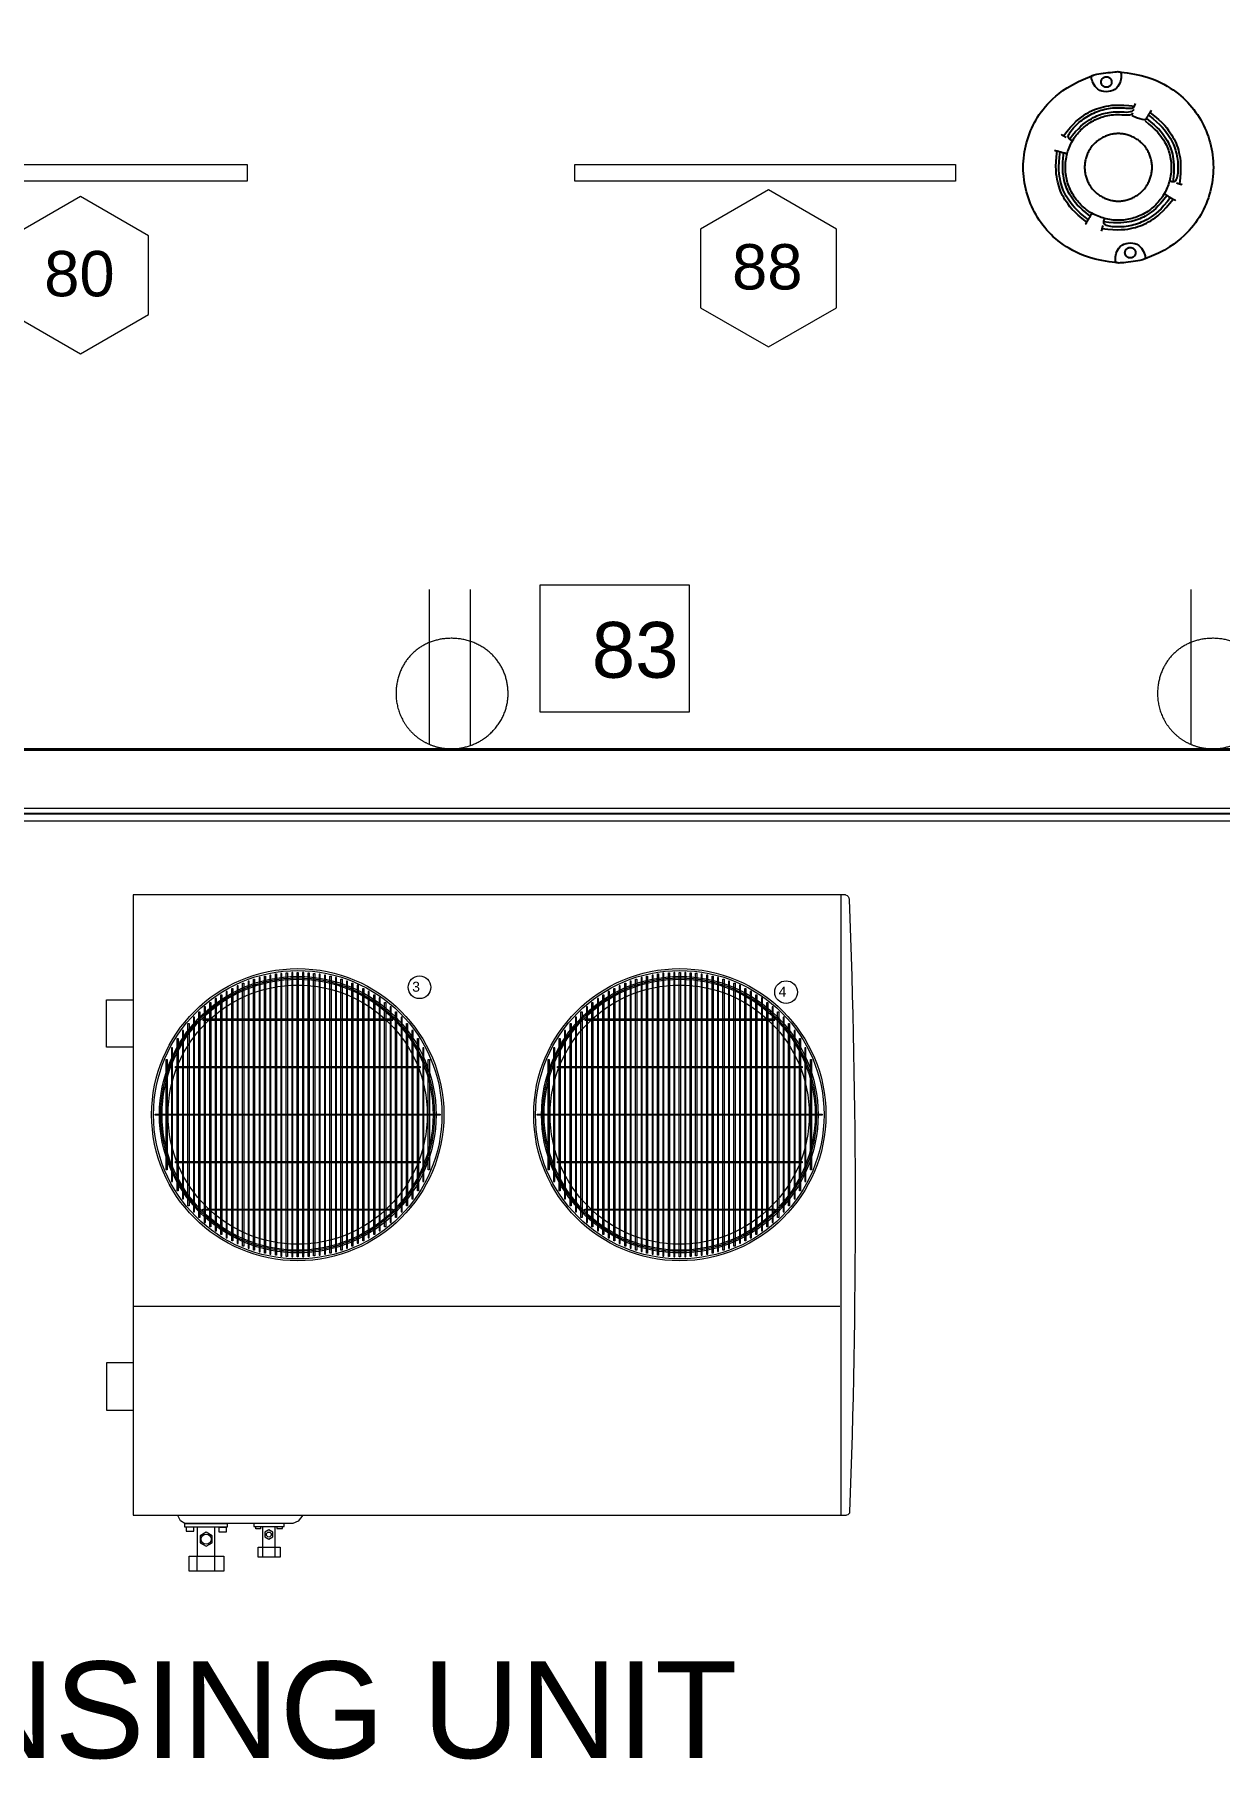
# Model space of a CAD drawing. Header units: inches. Extents: x 0.9 to 36.3, y 0.7 to 23.3.
# Drawn here: x 26.195 to 27.751, y 4.867 to 7.133 of the extents above; entities that cross this region are included whole.
import ezdxf

# ---------------------------------------------------------------- set-up
doc = ezdxf.new("R2010")
doc.units = ezdxf.units.IN
for name, color, linetype, lineweight in [('Condensing Units', 150, 'Continuous', 0), ('Numbering Condensing Units', 150, 'Continuous', 0), ('Numbering receptecles', 170, 'Continuous', 15), ('Receptacles', 170, 'Continuous', 15)]:
    doc.layers.add(name, color=color, linetype=linetype, lineweight=lineweight)
for name, color, linetype, lineweight, true_color in [('Lights', 7, 'Continuous', 15, 0xff0a0a), ('Numbering Lights', 1, 'Continuous', 15, 0xff0000), ('PDF_Geometry', 7, 'Continuous', 9, 0x777777)]:
    doc.layers.add(name, color=color, linetype=linetype, lineweight=lineweight, true_color=true_color)
doc.layers.add('Smoke Detector', color=104, linetype='Continuous')
doc.styles.get("Standard").update_dxf_attribs({"font": 'arial.ttf'})

msp = doc.modelspace()

# ---------------------------------------------------------------- linework, layer by layer
at = {"layer": 'Condensing Units', "linetype": 'ByBlock'}
msp.add_line((26.5105, 5.1333), (26.5105, 5.1736), dxfattribs=at)
for points in [[(27.2598, 6.0029), (26.324, 6.0029), (26.324, 5.1885), (27.261, 5.1885)], [(27.2541, 5.1885), (27.2541, 6.0029)], [(26.324, 5.8029), (26.2891, 5.8029), (26.2891, 5.865), (26.324, 5.865)], [(27.2522, 5.4623), (26.324, 5.4623)], [(26.324, 5.3885), (26.2891, 5.3885), (26.2891, 5.3264), (26.324, 5.3264)], [(26.5469, 5.1885), (26.5407, 5.1806), (26.5337, 5.1774), (26.3921, 5.1774), (26.3864, 5.1808), (26.3826, 5.1879)], [(26.3938, 5.1727), (26.3938, 5.1673), (26.4036, 5.1673), (26.4036, 5.1727)], [(26.4316, 5.1148), (26.4316, 5.1724), (26.4081, 5.1724), (26.4081, 5.1345)], [(26.4825, 5.1774), (26.4825, 5.1736), (26.5226, 5.1736), (26.5226, 5.1774)], [(26.4914, 5.1736), (26.4914, 5.1704), (26.4854, 5.1704), (26.4854, 5.1736)], [(26.494, 5.1736), (26.494, 5.1463)], [(26.5129, 5.1736), (26.5129, 5.1708), (26.5201, 5.1708), (26.5201, 5.1736)], [(26.4943, 5.1333), (26.4943, 5.1463)], [(26.4084, 5.1148), (26.4084, 5.1345)]]:
    msp.add_lwpolyline(points, dxfattribs=at)
msp.add_lwpolyline([(27.2598, 6.0029, -0.344168), (27.2645, 5.9969, -0.018571), (27.265, 5.1927, -0.387857), (27.261, 5.1885)], format="xyb", dxfattribs=at)
for points in [[(26.4836, 5.8922), (26.4836, 5.5365), (26.4822, 5.5365), (26.4822, 5.8922)], [(26.4908, 5.5343), (26.4908, 5.8943), (26.4894, 5.8943), (26.4894, 5.5343)], [(26.498, 5.8962), (26.498, 5.5325), (26.4965, 5.5325), (26.4965, 5.8962)], [(26.5051, 5.5309), (26.5051, 5.8977), (26.5037, 5.8977), (26.5037, 5.5309)], [(26.5123, 5.8991), (26.5123, 5.5297), (26.5109, 5.5297), (26.5109, 5.8991)], [(26.5195, 5.5286), (26.5195, 5.8999), (26.5181, 5.8999), (26.5181, 5.5286)], [(26.5267, 5.9006), (26.5267, 5.528), (26.5252, 5.528), (26.5252, 5.9006)], [(26.5339, 5.5276), (26.5339, 5.901), (26.5324, 5.901), (26.5324, 5.5276)], [(26.541, 5.9012), (26.541, 5.5275), (26.5396, 5.5275), (26.5396, 5.9012)], [(26.5482, 5.5276), (26.5482, 5.901), (26.5467, 5.901), (26.5467, 5.5276)], [(26.5553, 5.9006), (26.5553, 5.528), (26.5539, 5.528), (26.5539, 5.9006)], [(26.5625, 5.8999), (26.5625, 5.5287), (26.5611, 5.5287), (26.5611, 5.8999)], [(26.5697, 5.5297), (26.5697, 5.899), (26.5683, 5.899), (26.5683, 5.5297)], [(26.5769, 5.5309), (26.5769, 5.8977), (26.5754, 5.8977), (26.5754, 5.5309)], [(26.5841, 5.8962), (26.5841, 5.5325), (26.5826, 5.5325), (26.5826, 5.8962)], [(26.5912, 5.5343), (26.5912, 5.8943), (26.5898, 5.8943), (26.5898, 5.5343)], [(26.5984, 5.8922), (26.5984, 5.5365), (26.597, 5.5365), (26.597, 5.8922)], [(26.9854, 5.8922), (26.9854, 5.5365), (26.9839, 5.5365), (26.9839, 5.8922)], [(26.9925, 5.5344), (26.9925, 5.8943), (26.9911, 5.8943), (26.9911, 5.5344)], [(26.9997, 5.8962), (26.9997, 5.5325), (26.9983, 5.5325), (26.9983, 5.8962)], [(27.0069, 5.531), (27.0069, 5.8977), (27.0055, 5.8977), (27.0055, 5.531)], [(27.014, 5.8991), (27.014, 5.5297), (27.0126, 5.5297), (27.0126, 5.8991)], [(27.0212, 5.5286), (27.0212, 5.9), (27.0198, 5.9), (27.0198, 5.5286)], [(27.0284, 5.9006), (27.0284, 5.528), (27.027, 5.528), (27.027, 5.9006)], [(27.0356, 5.5276), (27.0356, 5.9011), (27.0342, 5.9011), (27.0342, 5.5276)], [(27.0427, 5.9012), (27.0427, 5.5275), (27.0413, 5.5275), (27.0413, 5.9012)], [(27.0499, 5.5276), (27.0499, 5.9011), (27.0485, 5.9011), (27.0485, 5.5276)], [(27.0571, 5.9007), (27.0571, 5.528), (27.0557, 5.528), (27.0557, 5.9007)], [(27.0643, 5.9), (27.0643, 5.5287), (27.0628, 5.5287), (27.0628, 5.9)], [(27.0715, 5.5297), (27.0715, 5.899), (27.07, 5.899), (27.07, 5.5297)], [(27.0786, 5.531), (27.0786, 5.8977), (27.0772, 5.8977), (27.0772, 5.531)], [(27.0858, 5.8962), (27.0858, 5.5325), (27.0844, 5.5325), (27.0844, 5.8962)], [(27.0929, 5.5344), (27.0929, 5.8943), (27.0915, 5.8943), (27.0915, 5.5344)], [(27.1001, 5.8922), (27.1001, 5.5365), (27.0987, 5.5365), (27.0987, 5.8922)], [(26.4406, 5.8719), (26.4406, 5.5568), (26.4392, 5.5568), (26.4392, 5.8719)], [(26.4478, 5.5524), (26.4478, 5.8762), (26.4463, 5.8762), (26.4463, 5.5524)], [(26.4549, 5.8802), (26.4549, 5.5485), (26.4535, 5.5485), (26.4535, 5.8802)], [(26.4621, 5.5449), (26.4621, 5.8837), (26.4607, 5.8837), (26.4607, 5.5449)], [(26.4693, 5.8869), (26.4693, 5.5418), (26.4679, 5.5418), (26.4679, 5.8869)], [(26.4764, 5.539), (26.4764, 5.8897), (26.475, 5.8897), (26.475, 5.539)], [(26.6056, 5.539), (26.6056, 5.8897), (26.6041, 5.8897), (26.6041, 5.539)], [(26.6128, 5.8869), (26.6128, 5.5418), (26.6113, 5.5418), (26.6113, 5.8869)], [(26.6199, 5.5455), (26.6199, 5.8843), (26.6185, 5.8843), (26.6185, 5.5455)], [(26.6271, 5.8802), (26.6271, 5.5485), (26.6256, 5.5485), (26.6256, 5.8802)], [(26.6342, 5.5524), (26.6342, 5.8762), (26.6328, 5.8762), (26.6328, 5.5524)], [(26.6414, 5.8719), (26.6414, 5.5568), (26.64, 5.5568), (26.64, 5.8719)], [(26.9423, 5.8719), (26.9423, 5.5568), (26.9409, 5.5568), (26.9409, 5.8719)], [(26.9495, 5.5524), (26.9495, 5.8763), (26.9481, 5.8763), (26.9481, 5.5524)], [(26.9567, 5.8802), (26.9567, 5.5485), (26.9552, 5.5485), (26.9552, 5.8802)], [(26.9638, 5.545), (26.9638, 5.8837), (26.9624, 5.8837), (26.9624, 5.545)], [(26.971, 5.8869), (26.971, 5.5418), (26.9696, 5.5418), (26.9696, 5.8869)], [(26.9782, 5.539), (26.9782, 5.8897), (26.9768, 5.8897), (26.9768, 5.539)], [(27.1073, 5.539), (27.1073, 5.8897), (27.1059, 5.8897), (27.1059, 5.539)], [(27.1145, 5.8869), (27.1145, 5.5418), (27.113, 5.5418), (27.113, 5.8869)], [(27.1217, 5.5455), (27.1217, 5.8843), (27.1202, 5.8843), (27.1202, 5.5455)], [(27.1288, 5.8802), (27.1288, 5.5485), (27.1274, 5.5485), (27.1274, 5.8802)], [(27.136, 5.5524), (27.136, 5.8763), (27.1346, 5.8763), (27.1346, 5.5524)], [(27.1432, 5.8719), (27.1432, 5.5568), (27.1418, 5.5568), (27.1418, 5.8719)], [(26.4119, 5.8494), (26.4119, 5.5793), (26.4105, 5.5793), (26.4105, 5.8494)], [(26.4191, 5.5727), (26.4191, 5.8559), (26.4176, 5.8559), (26.4176, 5.5727)], [(26.4262, 5.8618), (26.4262, 5.5669), (26.4248, 5.5669), (26.4248, 5.8618)], [(26.4334, 5.5616), (26.4334, 5.8671), (26.432, 5.8671), (26.432, 5.5616)], [(26.6486, 5.5616), (26.6486, 5.8676), (26.6474, 5.8676), (26.6474, 5.5616)], [(26.6558, 5.8618), (26.6558, 5.5669), (26.6543, 5.5669), (26.6543, 5.8618)], [(26.663, 5.5727), (26.663, 5.8559), (26.6615, 5.8559), (26.6615, 5.5727)], [(26.6701, 5.8494), (26.6701, 5.5793), (26.6687, 5.5793), (26.6687, 5.8494)], [(26.9136, 5.8494), (26.9136, 5.5793), (26.9122, 5.5793), (26.9122, 5.8494)], [(26.9208, 5.5728), (26.9208, 5.8559), (26.9194, 5.8559), (26.9194, 5.5728)], [(26.928, 5.8618), (26.928, 5.5669), (26.9266, 5.5669), (26.9266, 5.8618)], [(26.9352, 5.5616), (26.9352, 5.8671), (26.9337, 5.8671), (26.9337, 5.5616)], [(27.1504, 5.5616), (27.1504, 5.8676), (27.1491, 5.8676), (27.1491, 5.5616)], [(27.1575, 5.8618), (27.1575, 5.5669), (27.1561, 5.5669), (27.1561, 5.8618)], [(27.1647, 5.5728), (27.1647, 5.8559), (27.1633, 5.8559), (27.1633, 5.5728)], [(27.1719, 5.8494), (27.1719, 5.5793), (27.1704, 5.5793), (27.1704, 5.8494)], [(26.3904, 5.6038), (26.3904, 5.8249), (26.3889, 5.8249), (26.3889, 5.6038)], [(26.3975, 5.8341), (26.3975, 5.5946), (26.3961, 5.5946), (26.3961, 5.8341)], [(26.4047, 5.5865), (26.4047, 5.8422), (26.4033, 5.8422), (26.4033, 5.5865)], [(26.6651, 5.8384), (26.6651, 5.8398), (26.4155, 5.8398), (26.4155, 5.8384)], [(26.6773, 5.5865), (26.6773, 5.8422), (26.6759, 5.8422), (26.6759, 5.5865)], [(26.6845, 5.8341), (26.6845, 5.5946), (26.6831, 5.5946), (26.6831, 5.8341)], [(26.6917, 5.6038), (26.6917, 5.8249), (26.6902, 5.8249), (26.6902, 5.6038)], [(26.8921, 5.6038), (26.8921, 5.8249), (26.8907, 5.8249), (26.8907, 5.6038)], [(26.8993, 5.8341), (26.8993, 5.5946), (26.8979, 5.5946), (26.8979, 5.8341)], [(26.9065, 5.5865), (26.9065, 5.8422), (26.905, 5.8422), (26.905, 5.5865)], [(27.1668, 5.8384), (27.1668, 5.8399), (26.9172, 5.8399), (26.9172, 5.8384)], [(27.179, 5.5865), (27.179, 5.8422), (27.1776, 5.8422), (27.1776, 5.5865)], [(27.1862, 5.8341), (27.1862, 5.5946), (27.1848, 5.5946), (27.1848, 5.8341)], [(27.1934, 5.6038), (27.1934, 5.8249), (27.192, 5.8249), (27.192, 5.6038)], [(26.376, 5.6266), (26.376, 5.8021), (26.3746, 5.8021), (26.3746, 5.6266)], [(26.3832, 5.8144), (26.3832, 5.6142), (26.3818, 5.6142), (26.3818, 5.8144)], [(26.6988, 5.8144), (26.6988, 5.6142), (26.6974, 5.6142), (26.6974, 5.8144)], [(26.706, 5.6266), (26.706, 5.8021), (26.7045, 5.8021), (26.7045, 5.6266)], [(26.8778, 5.6266), (26.8778, 5.8021), (26.8763, 5.8021), (26.8763, 5.6266)], [(26.8849, 5.8144), (26.8849, 5.6143), (26.8835, 5.6143), (26.8835, 5.8144)], [(27.2006, 5.8144), (27.2006, 5.6143), (27.1991, 5.6143), (27.1991, 5.8144)], [(27.2077, 5.6266), (27.2077, 5.8021), (27.2063, 5.8021), (27.2063, 5.6266)], [(26.3688, 5.787), (26.3688, 5.6417), (26.3674, 5.6417), (26.3674, 5.787)], [(26.7132, 5.787), (26.7132, 5.6417), (26.7117, 5.6417), (26.7117, 5.787)], [(26.8706, 5.787), (26.8706, 5.6417), (26.8692, 5.6417), (26.8692, 5.787)], [(27.2149, 5.787), (27.2149, 5.6417), (27.2135, 5.6417), (27.2135, 5.787)], [(26.701, 5.7774), (26.701, 5.776), (26.3796, 5.776), (26.3796, 5.7774)], [(27.2027, 5.7775), (27.2027, 5.776), (26.8814, 5.776), (26.8814, 5.7775)], [(26.7272, 5.715), (26.7272, 5.7136), (26.3529, 5.7136), (26.3529, 5.715)], [(27.2289, 5.7151), (27.2289, 5.7136), (26.8546, 5.7136), (26.8546, 5.7151)], [(26.701, 5.6526), (26.701, 5.6512), (26.3796, 5.6512), (26.3796, 5.6526)], [(27.2027, 5.6527), (27.2027, 5.6512), (26.8814, 5.6512), (26.8814, 5.6527)], [(26.6651, 5.5902), (26.6651, 5.5888), (26.4155, 5.5888), (26.4155, 5.5902)], [(27.1668, 5.5903), (27.1668, 5.5888), (26.9172, 5.5888), (26.9172, 5.5903)], [(26.4478, 5.1774), (26.4478, 5.1727), (26.3919, 5.1727), (26.3919, 5.1774)], [(26.4469, 5.1666), (26.4469, 5.172), (26.4367, 5.172), (26.4367, 5.1666)], [(26.5023, 5.1567), (26.5076, 5.1598), (26.5076, 5.1659), (26.5023, 5.169), (26.497, 5.1659), (26.497, 5.1598)], [(26.42, 5.1474), (26.428, 5.152), (26.428, 5.1612), (26.42, 5.1658), (26.4121, 5.1612), (26.4121, 5.152)], [(26.5172, 5.1463), (26.5172, 5.1333), (26.4881, 5.1333), (26.4881, 5.1463)], [(26.4434, 5.1345), (26.4434, 5.1148), (26.3976, 5.1148), (26.3976, 5.1345)]]:
    msp.add_lwpolyline(points, close=True, dxfattribs=at)
for centre, radius in [((26.5403, 5.7143), 0.1919), ((26.5403, 5.7143), 0.1894), ((26.5403, 5.7143), 0.1816), ((26.5401, 5.7143), 0.1797), ((26.5401, 5.7143), 0.178), ((27.042, 5.7143), 0.1919), ((27.042, 5.7143), 0.1894), ((27.042, 5.7143), 0.1816), ((27.0418, 5.7143), 0.1797), ((27.0418, 5.7143), 0.178), ((26.5401, 5.7143), 0.1702), ((27.0418, 5.7143), 0.1702), ((26.5023, 5.1628), 0.0032), ((26.42, 5.1566), 0.00661)]:
    msp.add_circle(centre, radius, dxfattribs=at)
at = {"layer": 'Lights', "linetype": 'ByBlock'}
for points in [[(25.974, 6.9405), (25.974, 6.9625), (26.474, 6.9625), (26.474, 6.9405)], [(26.904, 6.9405), (26.904, 6.9625), (27.404, 6.9625), (27.404, 6.9405)]]:
    msp.add_lwpolyline(points, close=True, dxfattribs=at)
at = {"layer": 'Numbering Condensing Units', "linetype": 'ByBlock', "ltscale": 0.001}
for centre in [(26.7002, 5.8816), (27.1815, 5.8753)]:
    msp.add_circle(centre, 0.0149, dxfattribs=at)
at = {"layer": 'Numbering Lights', "linetype": 'ByBlock', "ltscale": 0.001}
for points in [[(26.2551, 6.9202), (26.1657, 6.8686), (26.1657, 6.7654), (26.2551, 6.7137), (26.3445, 6.7654), (26.3445, 6.8686)], [(27.1585, 6.9292), (27.0691, 6.8776), (27.0691, 6.7743), (27.1585, 6.7227), (27.2479, 6.7743), (27.2479, 6.8776)]]:
    msp.add_lwpolyline(points, close=True, dxfattribs=at)
at = {"layer": 'Numbering receptecles', "linetype": 'ByBlock', "ltscale": 0.001}
msp.add_lwpolyline([(26.8585, 6.4102), (27.0545, 6.4102), (27.0545, 6.243), (26.8585, 6.243)], close=True, dxfattribs=at)
at = {"layer": 'PDF_Geometry', "linetype": 'ByBlock'}
for points in [[(24.7419, 6.193), (29.7184, 6.193), (29.7184, 7.1329)], [(29.7191, 7.1331), (29.8324, 7.1331), (29.8324, 6.1931), (29.8324, 6.0998), (24.7426, 6.0998)], [(28.5577, 6.1164), (24.7207, 6.1164), (24.7207, 6.1348), (24.7157, 6.1348), (24.7157, 6.1564), (24.7207, 6.1564), (24.7207, 6.1864), (24.7423, 6.1864)], [(29.7184, 6.1947), (24.7419, 6.1947)], [(29.7184, 6.193), (24.7419, 6.193)], [(24.7423, 6.1103), (27.1828, 6.1103)], [(24.7423, 6.1103), (27.8081, 6.1103)], [(24.7423, 6.1098), (26.3056, 6.1098)], [(24.7423, 6.1098), (26.9306, 6.1098)], [(24.7423, 6.1097), (28.6786, 6.1097)], [(24.7423, 6.1096), (28.0533, 6.1096)]]:
    msp.add_lwpolyline(points, dxfattribs=at)
msp.add_lwpolyline([(24.7419, 6.193), (29.7184, 6.193)], close=True, dxfattribs=at)
at = {"layer": 'Receptacles', "linetype": 'ByBlock'}
for points in [[(26.7129, 6.4043), (26.7129, 6.2009)], [(26.7668, 6.4043), (26.7668, 6.1991)], [(27.7129, 6.4043), (27.7129, 6.2009)]]:
    msp.add_lwpolyline(points, dxfattribs=at)
for points in [[(26.7419, 6.195), (26.7224, 6.1948), (26.7043, 6.2023), (26.6905, 6.2161), (26.6767, 6.2299), (26.6693, 6.248), (26.6694, 6.2675), (26.6694, 6.309), (26.7005, 6.34), (26.7419, 6.34), (26.7834, 6.34), (26.8165, 6.309), (26.8165, 6.2675), (26.8165, 6.2281), (26.7834, 6.195), (26.7419, 6.195)], [(27.7419, 6.195), (27.7224, 6.1948), (27.7043, 6.2023), (27.6905, 6.2161), (27.6767, 6.2299), (27.6693, 6.248), (27.6694, 6.2675), (27.6694, 6.309), (27.7005, 6.34), (27.7419, 6.34), (27.7834, 6.34), (27.8165, 6.309), (27.8165, 6.2675), (27.8165, 6.2281), (27.7834, 6.195), (27.7419, 6.195)]]:
    msp.add_rational_spline(points, [1, 0.948448710105, 0.948448710105, 1, 0.948448710105, 0.948448710105, 1, 1, 1, 1, 1, 1, 1, 1, 1, 1], degree=3, knots=[0, 0, 0, 0, 0.79168, 0.79168, 0.79168, 1.583359, 1.583359, 1.583359, 2.583359, 2.583359, 2.583359, 3.583359, 3.583359, 3.583359, 4.583359, 4.583359, 4.583359, 4.583359], dxfattribs=at)
at = {"layer": 'Smoke Detector', "linetype": 'ByBlock'}
for points in [[(27.6171, 6.833), (27.6059, 6.8345), (27.5961, 6.8362), (27.5875, 6.8381), (27.5801, 6.8402), (27.5735, 6.8423), (27.5678, 6.8446), (27.5627, 6.847), (27.558, 6.8494), (27.5537, 6.8519), (27.5496, 6.8544), (27.5458, 6.8569), (27.5422, 6.8594), (27.5388, 6.862), (27.5356, 6.8647), (27.5325, 6.8675), (27.5296, 6.8703), (27.5268, 6.8733), (27.524, 6.8763), (27.5214, 6.8794), (27.5188, 6.8826), (27.5164, 6.8859), (27.5141, 6.8892), (27.5119, 6.8927), (27.5098, 6.8962), (27.5078, 6.8998), (27.5059, 6.9034), (27.5042, 6.9071), (27.5025, 6.9108), (27.501, 6.9146), (27.4997, 6.9185), (27.4984, 6.9224), (27.4973, 6.9263), (27.4963, 6.9302), (27.4954, 6.9342), (27.4947, 6.9383), (27.4941, 6.9423), (27.4936, 6.9464), (27.4933, 6.9504), (27.4931, 6.9545), (27.493, 6.9586), (27.4931, 6.9627), (27.4933, 6.9668), (27.4936, 6.9708), (27.4941, 6.9749), (27.4947, 6.9789), (27.4954, 6.9829), (27.4963, 6.9869), (27.4973, 6.9909), (27.4984, 6.9948), (27.4997, 6.9987), (27.501, 7.0026), (27.5025, 7.0064), (27.5042, 7.0101), (27.5059, 7.0138), (27.5078, 7.0174), (27.5098, 7.021), (27.5119, 7.0245), (27.5141, 7.028), (27.5165, 7.0314), (27.5191, 7.0348), (27.5219, 7.0382), (27.5249, 7.0416), (27.5282, 7.045), (27.5318, 7.0485), (27.5357, 7.0521), (27.54, 7.0557), (27.545, 7.0594), (27.5508, 7.0632), (27.5576, 7.0672), (27.5654, 7.0713), (27.5747, 7.0755), (27.5853, 7.0799)], [(27.6179, 7.0842), (27.6293, 7.0827), (27.6393, 7.081), (27.648, 7.0791), (27.6556, 7.077), (27.6622, 7.0748), (27.6679, 7.0725), (27.6731, 7.0702), (27.6777, 7.0677), (27.6821, 7.0653), (27.6861, 7.0628), (27.69, 7.0603), (27.6935, 7.0578), (27.6969, 7.0551), (27.7001, 7.0525), (27.7032, 7.0497), (27.7061, 7.0469), (27.709, 7.0439), (27.7117, 7.0409), (27.7144, 7.0378), (27.7169, 7.0346), (27.7193, 7.0313), (27.7217, 7.0279), (27.7239, 7.0245), (27.726, 7.021), (27.728, 7.0174), (27.7298, 7.0138), (27.7316, 7.0101), (27.7332, 7.0064), (27.7347, 7.0026), (27.7361, 6.9987), (27.7373, 6.9948), (27.7384, 6.9909), (27.7394, 6.9869), (27.7403, 6.9829), (27.741, 6.9789), (27.7416, 6.9749), (27.7421, 6.9708), (27.7424, 6.9668), (27.7426, 6.9627), (27.7427, 6.9586), (27.7426, 6.9545), (27.7424, 6.9504), (27.7421, 6.9464), (27.7416, 6.9423), (27.741, 6.9383), (27.7403, 6.9342), (27.7394, 6.9302), (27.7384, 6.9263), (27.7373, 6.9224), (27.7361, 6.9185), (27.7347, 6.9146), (27.7332, 6.9108), (27.7316, 6.9071), (27.7298, 6.9034), (27.728, 6.8998), (27.726, 6.8962), (27.7239, 6.8927), (27.7216, 6.8892), (27.7192, 6.8858), (27.7166, 6.8824), (27.7138, 6.879), (27.7108, 6.8756), (27.7075, 6.8721), (27.704, 6.8687), (27.7001, 6.8651), (27.6957, 6.8615), (27.6908, 6.8578), (27.685, 6.854), (27.6783, 6.85), (27.6706, 6.846), (27.6615, 6.8418), (27.6511, 6.8375)], [(27.5459, 7.0001), (27.5506, 7.0061), (27.555, 7.0112), (27.559, 7.0155), (27.5627, 7.0191), (27.5662, 7.0221), (27.5694, 7.0246), (27.5724, 7.0268), (27.5753, 7.0287), (27.5782, 7.0303), (27.5809, 7.0318), (27.5837, 7.0332), (27.5865, 7.0344), (27.5893, 7.0355), (27.5922, 7.0365), (27.5952, 7.0374), (27.5984, 7.0382), (27.6018, 7.0389), (27.6055, 7.0396), (27.6095, 7.0401), (27.6141, 7.0404), (27.6193, 7.0405), (27.6251, 7.0403), (27.6318, 7.0397), (27.6394, 7.0389)], [(27.653, 7.0195), (27.6581, 7.0155), (27.6624, 7.0118), (27.666, 7.0084), (27.6691, 7.0053), (27.6716, 7.0024), (27.6738, 6.9996), (27.6756, 6.997), (27.6772, 6.9946), (27.6786, 6.9922), (27.6798, 6.9899), (27.681, 6.9876), (27.682, 6.9854), (27.6829, 6.9832), (27.6837, 6.981), (27.6844, 6.9788), (27.685, 6.9766), (27.6856, 6.9744), (27.6861, 6.9722), (27.6865, 6.9699), (27.6868, 6.9677), (27.6871, 6.9654), (27.6873, 6.9631), (27.6874, 6.9609), (27.6874, 6.9586), (27.6874, 6.9563), (27.6873, 6.954), (27.6871, 6.9518), (27.6868, 6.9495), (27.6865, 6.9473), (27.6861, 6.945), (27.6856, 6.9428), (27.685, 6.9406), (27.6844, 6.9384), (27.6837, 6.9362), (27.6829, 6.9341), (27.6821, 6.932), (27.6812, 6.9299), (27.6802, 6.9278), (27.6792, 6.9258), (27.6781, 6.9238), (27.6769, 6.9219), (27.6757, 6.92), (27.6744, 6.9181), (27.673, 6.9163), (27.6716, 6.9145), (27.6701, 6.9127), (27.6686, 6.9111), (27.667, 6.9094), (27.6654, 6.9078), (27.6637, 6.9063), (27.662, 6.9048), (27.6602, 6.9034), (27.6584, 6.9021), (27.6565, 6.9008), (27.6546, 6.8995), (27.6526, 6.8984), (27.6506, 6.8973), (27.6486, 6.8962), (27.6466, 6.8953), (27.6445, 6.8944), (27.6424, 6.8935), (27.6402, 6.8927), (27.6381, 6.8921), (27.6359, 6.8914), (27.6337, 6.8909), (27.6314, 6.8904), (27.6292, 6.89), (27.6269, 6.8897), (27.6247, 6.8894), (27.6224, 6.8892), (27.6201, 6.8891), (27.6179, 6.8891), (27.6156, 6.8891), (27.6133, 6.8892), (27.6111, 6.8894), (27.6088, 6.8897), (27.6065, 6.89), (27.6043, 6.8904), (27.6021, 6.8909), (27.5999, 6.8914), (27.5977, 6.8921), (27.5955, 6.8927), (27.5934, 6.8935), (27.5913, 6.8944), (27.5892, 6.8953), (27.5871, 6.8962), (27.5851, 6.8973), (27.5831, 6.8984), (27.5811, 6.8995), (27.5792, 6.9008), (27.5774, 6.9021), (27.5755, 6.9034), (27.5738, 6.9048), (27.572, 6.9063), (27.5703, 6.9078), (27.5687, 6.9094), (27.5671, 6.9111), (27.5656, 6.9127), (27.5641, 6.9145), (27.5627, 6.9163), (27.5613, 6.9181), (27.56, 6.92), (27.5588, 6.9219), (27.5576, 6.9238), (27.5565, 6.9258), (27.5555, 6.9278), (27.5545, 6.9299), (27.5536, 6.932), (27.5528, 6.9341), (27.552, 6.9362), (27.5513, 6.9384), (27.5507, 6.9406), (27.5501, 6.9428), (27.5497, 6.945), (27.5493, 6.9473), (27.5489, 6.9495), (27.5487, 6.9518), (27.5485, 6.954), (27.5484, 6.9563), (27.5483, 6.9586), (27.5484, 6.9609), (27.5485, 6.9631), (27.5487, 6.9654), (27.5489, 6.9677), (27.5493, 6.9699), (27.5497, 6.9722), (27.5501, 6.9744), (27.5507, 6.9766), (27.5513, 6.9788), (27.552, 6.9809), (27.5528, 6.9831), (27.5536, 6.9852), (27.5545, 6.9873), (27.5555, 6.9893), (27.5565, 6.9914), (27.5576, 6.9934), (27.5588, 6.9953), (27.56, 6.9972), (27.5613, 6.9991), (27.5627, 7.0009), (27.5641, 7.0027), (27.5656, 7.0044), (27.5671, 7.0061), (27.5687, 7.0078), (27.5703, 7.0093), (27.572, 7.0109), (27.5738, 7.0123), (27.5755, 7.0138), (27.5774, 7.0151), (27.5792, 7.0164), (27.5811, 7.0176), (27.5831, 7.0188), (27.5851, 7.0199), (27.5871, 7.021), (27.5892, 7.0219), (27.5913, 7.0228), (27.5934, 7.0237), (27.5955, 7.0244), (27.5977, 7.0251), (27.5999, 7.0258), (27.6021, 7.0263), (27.6043, 7.0268), (27.6066, 7.0272), (27.609, 7.0275), (27.6114, 7.0277), (27.614, 7.0279), (27.6166, 7.028), (27.6194, 7.0279), (27.6223, 7.0278), (27.6252, 7.0277), (27.628, 7.0276), (27.6307, 7.0276), (27.633, 7.0278), (27.6349, 7.0282), (27.6363, 7.029), (27.637, 7.0301)], [(27.557, 6.9938), (27.5558, 6.9944), (27.5547, 6.9951), (27.5539, 6.9958), (27.5531, 6.9965), (27.5526, 6.9972), (27.5523, 6.9981), (27.5522, 6.9991), (27.5525, 7.0003), (27.553, 7.0017), (27.5538, 7.0032), (27.5548, 7.0048), (27.556, 7.0066), (27.5574, 7.0084), (27.559, 7.0103), (27.5607, 7.0121), (27.5625, 7.014), (27.5643, 7.0158), (27.5662, 7.0175), (27.5682, 7.0191), (27.5702, 7.0207), (27.5722, 7.0223), (27.5743, 7.0237), (27.5765, 7.0251), (27.5787, 7.0264), (27.5809, 7.0277), (27.5832, 7.0289), (27.5855, 7.0299), (27.5879, 7.031), (27.5903, 7.0319), (27.5927, 7.0328), (27.5951, 7.0336), (27.5976, 7.0343), (27.6001, 7.0349), (27.6026, 7.0354), (27.6051, 7.0359), (27.6076, 7.0363), (27.6102, 7.0366), (27.6127, 7.0368), (27.6153, 7.0369), (27.6179, 7.0369), (27.6204, 7.0369), (27.6229, 7.0368), (27.6254, 7.0367), (27.6277, 7.0365), (27.6299, 7.0364), (27.6319, 7.0364), (27.6337, 7.0364), (27.6352, 7.0365), (27.6364, 7.0368), (27.6374, 7.0371), (27.6382, 7.0377), (27.6388, 7.0383), (27.6393, 7.0391), (27.6396, 7.0401), (27.64, 7.0412), (27.6403, 7.0424)], [(27.5537, 6.9956), (27.5579, 7.001), (27.5618, 7.0055), (27.5654, 7.0093), (27.5687, 7.0125), (27.5718, 7.0152), (27.5747, 7.0175), (27.5774, 7.0194), (27.58, 7.021), (27.5825, 7.0225), (27.5849, 7.0239), (27.5873, 7.0251), (27.5897, 7.0261), (27.592, 7.0271), (27.5943, 7.0279), (27.5966, 7.0287), (27.5989, 7.0293), (27.6012, 7.0299), (27.6036, 7.0304), (27.606, 7.0308), (27.6085, 7.0312), (27.6111, 7.0314), (27.6138, 7.0316), (27.6165, 7.0316), (27.6195, 7.0316), (27.6225, 7.0315), (27.6256, 7.0314), (27.6286, 7.0313), (27.6314, 7.0314), (27.6339, 7.0318), (27.636, 7.0324), (27.6375, 7.0335), (27.6384, 7.0351)], [(27.6361, 7.0265), (27.6417, 7.0243), (27.646, 7.0227), (27.6492, 7.0218), (27.6515, 7.0214), (27.653, 7.0214), (27.6539, 7.0216), (27.6545, 7.0221), (27.6549, 7.0227), (27.6552, 7.0233), (27.6555, 7.0238), (27.6559, 7.0244), (27.6562, 7.025), (27.6565, 7.0256), (27.6569, 7.0261), (27.6572, 7.0267), (27.6575, 7.0273), (27.6579, 7.0279), (27.6582, 7.0285), (27.6586, 7.0292), (27.6591, 7.0299), (27.6595, 7.0307), (27.66, 7.0316), (27.6606, 7.0326), (27.6613, 7.0338)], [(27.6575, 7.0272), (27.6632, 7.0227), (27.668, 7.0185), (27.6721, 7.0147), (27.6756, 7.0112), (27.6784, 7.0079), (27.6808, 7.0048), (27.6829, 7.0019), (27.6847, 6.9991), (27.6863, 6.9964), (27.6877, 6.9938), (27.689, 6.9913), (27.6901, 6.9887), (27.6911, 6.9863), (27.692, 6.9838), (27.6928, 6.9813), (27.6935, 6.9789), (27.6942, 6.9764), (27.6947, 6.9739), (27.6952, 6.9714), (27.6955, 6.9688), (27.6958, 6.9663), (27.696, 6.9637), (27.6962, 6.9612), (27.6962, 6.9586), (27.6962, 6.956), (27.696, 6.9535), (27.6958, 6.9511), (27.6955, 6.9488), (27.6952, 6.9467), (27.6947, 6.9448), (27.6942, 6.9432), (27.6936, 6.9418), (27.6929, 6.9409), (27.6922, 6.9402), (27.6913, 6.9398), (27.6904, 6.9396), (27.6894, 6.9396), (27.6883, 6.9398), (27.6871, 6.94), (27.6858, 6.9404)], [(27.6594, 7.0306), (27.6654, 7.0258), (27.6705, 7.0215), (27.6748, 7.0175), (27.6784, 7.0138), (27.6814, 7.0103), (27.6839, 7.0071), (27.6861, 7.004), (27.6879, 7.0011), (27.6896, 6.9983), (27.6911, 6.9955), (27.6925, 6.9928), (27.6937, 6.99), (27.6948, 6.9872), (27.6958, 6.9843), (27.6967, 6.9812), (27.6975, 6.9781), (27.6982, 6.9747), (27.6989, 6.971), (27.6993, 6.9669), (27.6997, 6.9624), (27.6997, 6.9572), (27.6995, 6.9513), (27.699, 6.9447), (27.6981, 6.9371)], [(27.5427, 7.002), (27.5438, 7.0014), (27.5446, 7.0009), (27.5453, 7.0005), (27.5459, 7.0001), (27.5465, 6.9998), (27.5473, 6.9994), (27.5481, 6.9989), (27.5492, 6.9982)], [(27.6549, 7.0227), (27.6602, 7.0185), (27.6648, 7.0146), (27.6686, 7.0111), (27.6718, 7.0078), (27.6745, 7.0047), (27.6767, 7.0018), (27.6786, 6.9991), (27.6803, 6.9965), (27.6818, 6.994), (27.6831, 6.9915), (27.6843, 6.989), (27.6854, 6.9866), (27.6864, 6.9841), (27.6873, 6.9815), (27.6881, 6.9788), (27.6888, 6.9759), (27.6895, 6.9729), (27.69, 6.9697), (27.6905, 6.966), (27.6908, 6.962), (27.6908, 6.9574), (27.6906, 6.9521), (27.6902, 6.9462), (27.6894, 6.9394)], [(27.534, 6.9811), (27.5353, 6.9807), (27.5364, 6.9804), (27.5374, 6.9801), (27.5383, 6.9799), (27.5392, 6.9797), (27.54, 6.9794), (27.5408, 6.9792), (27.5416, 6.979), (27.5425, 6.9788), (27.5433, 6.9786), (27.5443, 6.9783), (27.5452, 6.9781), (27.5463, 6.9778), (27.5474, 6.9775), (27.5486, 6.9771), (27.5499, 6.9768)], [(27.5763, 6.8866), (27.5703, 6.8914), (27.5653, 6.8957), (27.561, 6.8997), (27.5574, 6.9034), (27.5543, 6.9069), (27.5518, 6.9101), (27.5497, 6.9132), (27.5478, 6.9161), (27.5461, 6.9189), (27.5446, 6.9217), (27.5433, 6.9244), (27.5421, 6.9272), (27.541, 6.93), (27.54, 6.9329), (27.5391, 6.9359), (27.5383, 6.9391), (27.5375, 6.9425), (27.5369, 6.9462), (27.5364, 6.9502), (27.5361, 6.9548), (27.536, 6.96), (27.5362, 6.9659), (27.5367, 6.9725), (27.5376, 6.9801)], [(27.5782, 6.89), (27.5726, 6.8945), (27.5677, 6.8986), (27.5636, 6.9025), (27.5602, 6.906), (27.5573, 6.9093), (27.5549, 6.9124), (27.5529, 6.9153), (27.5511, 6.9181), (27.5495, 6.9208), (27.548, 6.9234), (27.5468, 6.926), (27.5456, 6.9287), (27.5446, 6.9313), (27.5436, 6.9341), (27.5428, 6.937), (27.542, 6.94), (27.5413, 6.9433), (27.5407, 6.9468), (27.5402, 6.9506), (27.5399, 6.955), (27.5398, 6.9599), (27.54, 6.9655), (27.5405, 6.9719), (27.5413, 6.9791)], [(27.5808, 6.8944), (27.5755, 6.8987), (27.571, 6.9026), (27.5672, 6.9061), (27.5639, 6.9094), (27.5613, 6.9125), (27.559, 6.9154), (27.5571, 6.9181), (27.5554, 6.9207), (27.5539, 6.9232), (27.5526, 6.9257), (27.5514, 6.9281), (27.5503, 6.9306), (27.5493, 6.9331), (27.5484, 6.9357), (27.5477, 6.9384), (27.5469, 6.9412), (27.5463, 6.9443), (27.5457, 6.9475), (27.5452, 6.9512), (27.545, 6.9552), (27.5449, 6.9598), (27.5451, 6.9651), (27.5455, 6.971), (27.5463, 6.9778)], [(27.6944, 6.9381), (27.6956, 6.9378), (27.6966, 6.9375), (27.6974, 6.9373), (27.6981, 6.9371), (27.6988, 6.9369), (27.6996, 6.9367), (27.7005, 6.9364), (27.7017, 6.9361)], [(27.5964, 6.8783), (27.6039, 6.8774), (27.6106, 6.8769), (27.6165, 6.8767), (27.6216, 6.8768), (27.6262, 6.8771), (27.6303, 6.8776), (27.634, 6.8782), (27.6373, 6.879), (27.6405, 6.8798), (27.6435, 6.8807), (27.6464, 6.8817), (27.6493, 6.8828), (27.652, 6.884), (27.6548, 6.8854), (27.6576, 6.8869), (27.6604, 6.8885), (27.6633, 6.8904), (27.6664, 6.8925), (27.6696, 6.8951), (27.673, 6.8981), (27.6767, 6.9017), (27.6807, 6.906), (27.6851, 6.9111), (27.6898, 6.917)], [(27.682, 6.9216), (27.6778, 6.9162), (27.6739, 6.9117), (27.6703, 6.9079), (27.667, 6.9047), (27.664, 6.902), (27.6611, 6.8997), (27.6584, 6.8978), (27.6558, 6.8962), (27.6532, 6.8947), (27.6508, 6.8933), (27.6483, 6.8921), (27.6459, 6.891), (27.6433, 6.8901), (27.6408, 6.8892), (27.6381, 6.8884), (27.6352, 6.8876), (27.6322, 6.887), (27.6289, 6.8864), (27.6253, 6.886), (27.6212, 6.8857), (27.6166, 6.8856), (27.6114, 6.8858), (27.6055, 6.8863), (27.5987, 6.887)], [(27.6865, 6.919), (27.682, 6.9133), (27.6778, 6.9084), (27.674, 6.9043), (27.6705, 6.9009), (27.6672, 6.898), (27.6641, 6.8956), (27.6612, 6.8936), (27.6584, 6.8918), (27.6557, 6.8902), (27.6531, 6.8888), (27.6505, 6.8875), (27.648, 6.8864), (27.6455, 6.8853), (27.6431, 6.8844), (27.6406, 6.8836), (27.6381, 6.8829), (27.6357, 6.8823), (27.6331, 6.8818), (27.6306, 6.8813), (27.6281, 6.8809), (27.6255, 6.8806), (27.623, 6.8804), (27.6204, 6.8803), (27.6179, 6.8803), (27.6153, 6.8803), (27.6128, 6.8804), (27.6104, 6.8806), (27.6081, 6.8809), (27.606, 6.8813), (27.6041, 6.8817), (27.6024, 6.8823), (27.6011, 6.8829), (27.6001, 6.8835), (27.5994, 6.8843), (27.599, 6.8851), (27.5989, 6.886), (27.5989, 6.887), (27.599, 6.8882), (27.5993, 6.8894), (27.5997, 6.8907)], [(27.6788, 6.9234), (27.6799, 6.9228), (27.681, 6.9221), (27.682, 6.9215), (27.683, 6.921), (27.6839, 6.9205), (27.6847, 6.92), (27.6855, 6.9196), (27.6862, 6.9191), (27.6869, 6.9187), (27.6877, 6.9183), (27.6884, 6.9179), (27.6892, 6.9174), (27.69, 6.917), (27.6909, 6.9164), (27.6919, 6.9158), (27.693, 6.9152)], [(27.5827, 6.8977), (27.582, 6.8965), (27.5814, 6.8954), (27.5808, 6.8944), (27.5803, 6.8935), (27.5798, 6.8926), (27.5793, 6.8918), (27.5788, 6.891), (27.5784, 6.8903), (27.578, 6.8895), (27.5776, 6.8888), (27.5772, 6.8881), (27.5767, 6.8873), (27.5762, 6.8865), (27.5757, 6.8856), (27.5751, 6.8845), (27.5745, 6.8834)], [(27.5974, 6.8821), (27.597, 6.8808), (27.5968, 6.8798), (27.5966, 6.879), (27.5964, 6.8783), (27.5962, 6.8776), (27.596, 6.8769), (27.5957, 6.8759), (27.5954, 6.8747)]]:
    msp.add_lwpolyline(points, dxfattribs=at)
for points in [[(27.6153, 7.0626), (27.6131, 7.061), (27.6105, 7.0596), (27.6077, 7.0587), (27.6048, 7.0581), (27.6018, 7.0579), (27.5988, 7.0581), (27.596, 7.0587), (27.5934, 7.0597), (27.5911, 7.0611), (27.5891, 7.0629), (27.5874, 7.0649), (27.586, 7.067), (27.5848, 7.0692), (27.5839, 7.0713), (27.5833, 7.0733), (27.5828, 7.075), (27.5826, 7.0764), (27.5827, 7.0776), (27.583, 7.0785), (27.5837, 7.0792), (27.5847, 7.0797), (27.586, 7.0802), (27.5877, 7.0806), (27.5898, 7.0809), (27.5924, 7.0813), (27.5952, 7.0818), (27.5983, 7.0822), (27.6015, 7.0826), (27.6047, 7.0831), (27.6078, 7.0834), (27.6107, 7.0838), (27.6133, 7.084), (27.6154, 7.0842), (27.6172, 7.0843), (27.6186, 7.0842), (27.6197, 7.0839), (27.6205, 7.0834), (27.621, 7.0826), (27.6214, 7.0815), (27.6216, 7.0801), (27.6216, 7.0783), (27.6215, 7.0762), (27.6212, 7.0739), (27.6206, 7.0716), (27.6198, 7.0691), (27.6186, 7.0668), (27.6171, 7.0646)], [(27.6056, 7.0767), (27.6058, 7.0766), (27.606, 7.0764), (27.6062, 7.0763), (27.6064, 7.0762), (27.6066, 7.076), (27.6067, 7.0759), (27.6069, 7.0757), (27.6071, 7.0756), (27.6072, 7.0754), (27.6074, 7.0753), (27.6075, 7.0751), (27.6077, 7.0749), (27.6078, 7.0747), (27.6079, 7.0745), (27.6081, 7.0743), (27.6082, 7.0742), (27.6083, 7.074), (27.6084, 7.0738), (27.6085, 7.0736), (27.6086, 7.0733), (27.6087, 7.0731), (27.6087, 7.0729), (27.6088, 7.0727), (27.6089, 7.0725), (27.6089, 7.0723), (27.609, 7.072), (27.609, 7.0718), (27.609, 7.0716), (27.6091, 7.0714), (27.6091, 7.0711), (27.6091, 7.0709), (27.6091, 7.0707), (27.6091, 7.0705), (27.6091, 7.0702), (27.6091, 7.07), (27.609, 7.0698), (27.609, 7.0696), (27.609, 7.0693), (27.6089, 7.0691), (27.6089, 7.0689), (27.6088, 7.0687), (27.6087, 7.0685), (27.6087, 7.0683), (27.6086, 7.068), (27.6085, 7.0678), (27.6084, 7.0676), (27.6083, 7.0674), (27.6082, 7.0672), (27.6081, 7.067), (27.6079, 7.0669), (27.6078, 7.0667), (27.6077, 7.0665), (27.6075, 7.0663), (27.6074, 7.0661), (27.6072, 7.066), (27.6071, 7.0658), (27.6069, 7.0656), (27.6067, 7.0655), (27.6066, 7.0653), (27.6064, 7.0652), (27.6062, 7.0651), (27.606, 7.0649), (27.6058, 7.0648), (27.6056, 7.0647), (27.6054, 7.0646), (27.6052, 7.0645), (27.605, 7.0644), (27.6048, 7.0643), (27.6046, 7.0642), (27.6044, 7.0641), (27.6042, 7.0641), (27.604, 7.064), (27.6038, 7.064), (27.6035, 7.0639), (27.6033, 7.0639), (27.6031, 7.0638), (27.6029, 7.0638), (27.6026, 7.0638), (27.6024, 7.0638), (27.6022, 7.0638), (27.602, 7.0638), (27.6017, 7.0638), (27.6015, 7.0638), (27.6013, 7.0638), (27.6011, 7.0639), (27.6008, 7.0639), (27.6006, 7.064), (27.6004, 7.064), (27.6002, 7.0641), (27.6, 7.0641), (27.5997, 7.0642), (27.5995, 7.0643), (27.5993, 7.0644), (27.5991, 7.0645), (27.5989, 7.0646), (27.5987, 7.0647), (27.5985, 7.0648), (27.5983, 7.0649), (27.5982, 7.0651), (27.598, 7.0652), (27.5978, 7.0653), (27.5976, 7.0655), (27.5975, 7.0656), (27.5973, 7.0658), (27.5971, 7.066), (27.597, 7.0661), (27.5968, 7.0663), (27.5967, 7.0665), (27.5966, 7.0667), (27.5964, 7.0669), (27.5963, 7.067), (27.5962, 7.0672), (27.5961, 7.0674), (27.596, 7.0676), (27.5959, 7.0678), (27.5958, 7.068), (27.5957, 7.0683), (27.5956, 7.0685), (27.5956, 7.0687), (27.5955, 7.0689), (27.5954, 7.0691), (27.5954, 7.0693), (27.5954, 7.0696), (27.5953, 7.0698), (27.5953, 7.07), (27.5953, 7.0702), (27.5953, 7.0705), (27.5953, 7.0707), (27.5953, 7.0709), (27.5953, 7.0711), (27.5953, 7.0714), (27.5953, 7.0716), (27.5954, 7.0718), (27.5954, 7.072), (27.5954, 7.0723), (27.5955, 7.0725), (27.5956, 7.0727), (27.5956, 7.0729), (27.5957, 7.0731), (27.5958, 7.0733), (27.5959, 7.0736), (27.596, 7.0738), (27.5961, 7.074), (27.5962, 7.0742), (27.5963, 7.0743), (27.5964, 7.0745), (27.5966, 7.0747), (27.5967, 7.0749), (27.5968, 7.0751), (27.597, 7.0753), (27.5971, 7.0754), (27.5973, 7.0756), (27.5975, 7.0757), (27.5976, 7.0759), (27.5978, 7.076), (27.598, 7.0762), (27.5982, 7.0763), (27.5983, 7.0764), (27.5985, 7.0766), (27.5987, 7.0767), (27.5989, 7.0768), (27.5991, 7.0769), (27.5993, 7.077), (27.5995, 7.0771), (27.5997, 7.0772), (27.6, 7.0772), (27.6002, 7.0773), (27.6004, 7.0774), (27.6006, 7.0774), (27.6008, 7.0775), (27.6011, 7.0775), (27.6013, 7.0776), (27.6015, 7.0776), (27.6017, 7.0776), (27.602, 7.0776), (27.6022, 7.0776), (27.6024, 7.0776), (27.6026, 7.0776), (27.6029, 7.0776), (27.6031, 7.0776), (27.6033, 7.0775), (27.6035, 7.0775), (27.6038, 7.0774), (27.604, 7.0774), (27.6042, 7.0773), (27.6044, 7.0772), (27.6046, 7.0772), (27.6048, 7.0771), (27.605, 7.077), (27.6052, 7.0769), (27.6054, 7.0768)], [(27.5751, 6.9701), (27.5747, 6.9686), (27.5744, 6.9672), (27.5742, 6.9658), (27.574, 6.9644), (27.5738, 6.9629), (27.5737, 6.9615), (27.5736, 6.96), (27.5736, 6.9586), (27.5736, 6.9571), (27.5737, 6.9557), (27.5738, 6.9543), (27.574, 6.9528), (27.5742, 6.9514), (27.5744, 6.95), (27.5747, 6.9485), (27.5751, 6.9471), (27.5755, 6.9457), (27.5759, 6.9444), (27.5764, 6.943), (27.577, 6.9416), (27.5775, 6.9403), (27.5782, 6.939), (27.5788, 6.9377), (27.5795, 6.9365), (27.5803, 6.9352), (27.581, 6.934), (27.5819, 6.9328), (27.5827, 6.9316), (27.5836, 6.9305), (27.5846, 6.9294), (27.5855, 6.9283), (27.5866, 6.9273), (27.5876, 6.9263), (27.5887, 6.9253), (27.5898, 6.9244), (27.5909, 6.9235), (27.5921, 6.9226), (27.5933, 6.9218), (27.5945, 6.921), (27.5957, 6.9202), (27.597, 6.9195), (27.5983, 6.9189), (27.5996, 6.9183), (27.6009, 6.9177), (27.6023, 6.9171), (27.6036, 6.9167), (27.605, 6.9162), (27.6064, 6.9158), (27.6078, 6.9155), (27.6092, 6.9152), (27.6107, 6.9149), (27.6121, 6.9147), (27.6135, 6.9145), (27.615, 6.9144), (27.6164, 6.9143), (27.6179, 6.9143), (27.6193, 6.9143), (27.6208, 6.9144), (27.6222, 6.9145), (27.6236, 6.9147), (27.6251, 6.9149), (27.6265, 6.9152), (27.6279, 6.9155), (27.6293, 6.9158), (27.6307, 6.9162), (27.6321, 6.9167), (27.6335, 6.9171), (27.6348, 6.9177), (27.6361, 6.9183), (27.6375, 6.9189), (27.6387, 6.9195), (27.64, 6.9202), (27.6413, 6.921), (27.6425, 6.9218), (27.6437, 6.9226), (27.6448, 6.9235), (27.646, 6.9244), (27.6471, 6.9253), (27.6481, 6.9263), (27.6492, 6.9273), (27.6502, 6.9283), (27.6512, 6.9294), (27.6521, 6.9305), (27.653, 6.9316), (27.6539, 6.9328), (27.6547, 6.934), (27.6555, 6.9352), (27.6562, 6.9365), (27.6569, 6.9377), (27.6576, 6.939), (27.6582, 6.9403), (27.6588, 6.9416), (27.6593, 6.943), (27.6598, 6.9444), (27.6602, 6.9457), (27.6606, 6.9471), (27.661, 6.9485), (27.6613, 6.95), (27.6616, 6.9514), (27.6618, 6.9528), (27.6619, 6.9543), (27.6621, 6.9557), (27.6621, 6.9571), (27.6622, 6.9586), (27.6621, 6.96), (27.6621, 6.9615), (27.6619, 6.9629), (27.6618, 6.9644), (27.6616, 6.9658), (27.6613, 6.9672), (27.661, 6.9686), (27.6606, 6.9701), (27.6602, 6.9714), (27.6598, 6.9728), (27.6593, 6.9742), (27.6588, 6.9755), (27.6582, 6.9769), (27.6576, 6.9782), (27.6569, 6.9795), (27.6562, 6.9807), (27.6555, 6.982), (27.6547, 6.9832), (27.6539, 6.9844), (27.653, 6.9856), (27.6521, 6.9867), (27.6512, 6.9878), (27.6502, 6.9889), (27.6492, 6.9899), (27.6481, 6.9909), (27.6471, 6.9919), (27.646, 6.9928), (27.6448, 6.9937), (27.6437, 6.9946), (27.6425, 6.9954), (27.6413, 6.9962), (27.64, 6.9969), (27.6387, 6.9976), (27.6375, 6.9983), (27.6361, 6.9989), (27.6348, 6.9995), (27.6335, 7), (27.6321, 7.0005), (27.6307, 7.001), (27.6293, 7.0014), (27.6279, 7.0017), (27.6265, 7.002), (27.6251, 7.0023), (27.6236, 7.0025), (27.6222, 7.0027), (27.6208, 7.0028), (27.6193, 7.0029), (27.6179, 7.0029), (27.6164, 7.0029), (27.615, 7.0028), (27.6135, 7.0027), (27.6121, 7.0025), (27.6107, 7.0023), (27.6092, 7.002), (27.6078, 7.0017), (27.6064, 7.0014), (27.605, 7.001), (27.6036, 7.0005), (27.6023, 7), (27.6009, 6.9995), (27.5996, 6.9989), (27.5983, 6.9983), (27.597, 6.9976), (27.5957, 6.9969), (27.5945, 6.9962), (27.5933, 6.9954), (27.5921, 6.9946), (27.5909, 6.9937), (27.5898, 6.9928), (27.5887, 6.9919), (27.5876, 6.9909), (27.5866, 6.9899), (27.5855, 6.9889), (27.5846, 6.9878), (27.5836, 6.9867), (27.5827, 6.9856), (27.5819, 6.9844), (27.581, 6.9832), (27.5803, 6.982), (27.5795, 6.9807), (27.5788, 6.9795), (27.5782, 6.9782), (27.5775, 6.9769), (27.577, 6.9755), (27.5764, 6.9742), (27.5759, 6.9728), (27.5755, 6.9714)], [(27.6204, 6.8546), (27.6227, 6.8562), (27.6252, 6.8575), (27.628, 6.8585), (27.631, 6.8591), (27.634, 6.8593), (27.6369, 6.8591), (27.6397, 6.8585), (27.6423, 6.8575), (27.6446, 6.8561), (27.6466, 6.8543), (27.6483, 6.8523), (27.6497, 6.8502), (27.6509, 6.848), (27.6518, 6.8459), (27.6525, 6.8439), (27.6529, 6.8422), (27.6531, 6.8408), (27.653, 6.8396), (27.6527, 6.8387), (27.652, 6.838), (27.6511, 6.8375), (27.6497, 6.837), (27.648, 6.8366), (27.6459, 6.8363), (27.6434, 6.8358), (27.6405, 6.8354), (27.6374, 6.835), (27.6342, 6.8345), (27.631, 6.8341), (27.6279, 6.8338), (27.625, 6.8334), (27.6225, 6.8332), (27.6203, 6.833), (27.6186, 6.8329), (27.6171, 6.833), (27.6161, 6.8333), (27.6153, 6.8338), (27.6147, 6.8346), (27.6143, 6.8357), (27.6142, 6.8371), (27.6141, 6.8389), (27.6142, 6.841), (27.6146, 6.8432), (27.6151, 6.8456), (27.616, 6.8481), (27.6171, 6.8504), (27.6186, 6.8526)], [(27.6402, 6.8447), (27.6402, 6.8445), (27.6401, 6.8443), (27.64, 6.8441), (27.6399, 6.8438), (27.6398, 6.8436), (27.6398, 6.8434), (27.6396, 6.8432), (27.6395, 6.843), (27.6394, 6.8428), (27.6393, 6.8426), (27.6392, 6.8425), (27.639, 6.8423), (27.6389, 6.8421), (27.6387, 6.8419), (27.6386, 6.8418), (27.6384, 6.8416), (27.6383, 6.8414), (27.6381, 6.8413), (27.6379, 6.8411), (27.6378, 6.841), (27.6376, 6.8409), (27.6374, 6.8407), (27.6372, 6.8406), (27.637, 6.8405), (27.6368, 6.8404), (27.6366, 6.8403), (27.6364, 6.8402), (27.6362, 6.8401), (27.636, 6.84), (27.6358, 6.8399), (27.6356, 6.8399), (27.6353, 6.8398), (27.6351, 6.8398), (27.6349, 6.8397), (27.6347, 6.8397), (27.6344, 6.8396), (27.6342, 6.8396), (27.634, 6.8396), (27.6338, 6.8396), (27.6335, 6.8396), (27.6333, 6.8396), (27.6331, 6.8396), (27.6329, 6.8396), (27.6326, 6.8396), (27.6324, 6.8397), (27.6322, 6.8397), (27.632, 6.8398), (27.6318, 6.8398), (27.6315, 6.8399), (27.6313, 6.8399), (27.6311, 6.84), (27.6309, 6.8401), (27.6307, 6.8402), (27.6305, 6.8403), (27.6303, 6.8404), (27.6301, 6.8405), (27.6299, 6.8406), (27.6297, 6.8407), (27.6295, 6.8409), (27.6293, 6.841), (27.6292, 6.8411), (27.629, 6.8413), (27.6288, 6.8414), (27.6287, 6.8416), (27.6285, 6.8418), (27.6283, 6.8419), (27.6282, 6.8421), (27.6281, 6.8423), (27.6279, 6.8425), (27.6278, 6.8426), (27.6277, 6.8428), (27.6276, 6.843), (27.6274, 6.8432), (27.6273, 6.8434), (27.6272, 6.8436), (27.6272, 6.8438), (27.6271, 6.8441), (27.627, 6.8443), (27.6269, 6.8445), (27.6269, 6.8447), (27.6268, 6.8449), (27.6268, 6.8451), (27.6267, 6.8454), (27.6267, 6.8456), (27.6267, 6.8458), (27.6266, 6.846), (27.6266, 6.8463), (27.6266, 6.8465), (27.6266, 6.8467), (27.6266, 6.8469), (27.6267, 6.8472), (27.6267, 6.8474), (27.6267, 6.8476), (27.6268, 6.8478), (27.6268, 6.8481), (27.6269, 6.8483), (27.6269, 6.8485), (27.627, 6.8487), (27.6271, 6.8489), (27.6272, 6.8491), (27.6272, 6.8493), (27.6273, 6.8496), (27.6274, 6.8498), (27.6276, 6.85), (27.6277, 6.8501), (27.6278, 6.8503), (27.6279, 6.8505), (27.6281, 6.8507), (27.6282, 6.8509), (27.6283, 6.8511), (27.6285, 6.8512), (27.6287, 6.8514), (27.6288, 6.8515), (27.629, 6.8517), (27.6292, 6.8518), (27.6293, 6.852), (27.6295, 6.8521), (27.6297, 6.8522), (27.6299, 6.8524), (27.6301, 6.8525), (27.6303, 6.8526), (27.6305, 6.8527), (27.6307, 6.8528), (27.6309, 6.8529), (27.6311, 6.853), (27.6313, 6.853), (27.6315, 6.8531), (27.6318, 6.8532), (27.632, 6.8532), (27.6322, 6.8533), (27.6324, 6.8533), (27.6326, 6.8534), (27.6329, 6.8534), (27.6331, 6.8534), (27.6333, 6.8534), (27.6335, 6.8534), (27.6338, 6.8534), (27.634, 6.8534), (27.6342, 6.8534), (27.6344, 6.8534), (27.6347, 6.8533), (27.6349, 6.8533), (27.6351, 6.8532), (27.6353, 6.8532), (27.6356, 6.8531), (27.6358, 6.853), (27.636, 6.853), (27.6362, 6.8529), (27.6364, 6.8528), (27.6366, 6.8527), (27.6368, 6.8526), (27.637, 6.8525), (27.6372, 6.8524), (27.6374, 6.8522), (27.6376, 6.8521), (27.6378, 6.852), (27.6379, 6.8518), (27.6381, 6.8517), (27.6383, 6.8515), (27.6384, 6.8514), (27.6386, 6.8512), (27.6387, 6.8511), (27.6389, 6.8509), (27.639, 6.8507), (27.6392, 6.8505), (27.6393, 6.8503), (27.6394, 6.8501), (27.6395, 6.85), (27.6396, 6.8498), (27.6398, 6.8496), (27.6398, 6.8493), (27.6399, 6.8491), (27.64, 6.8489), (27.6401, 6.8487), (27.6402, 6.8485), (27.6402, 6.8483), (27.6403, 6.8481), (27.6403, 6.8478), (27.6404, 6.8476), (27.6404, 6.8474), (27.6404, 6.8472), (27.6405, 6.8469), (27.6405, 6.8467), (27.6405, 6.8465), (27.6405, 6.8463), (27.6405, 6.846), (27.6404, 6.8458), (27.6404, 6.8456), (27.6404, 6.8454), (27.6403, 6.8451), (27.6403, 6.8449)]]:
    msp.add_lwpolyline(points, close=True, dxfattribs=at)

# ---------------------------------------------------------------- texts
at = {"layer": 'Numbering Condensing Units', "linetype": 'ByBlock', "ltscale": 0.001}
for s, p in [('3', (26.6906, 5.8758)), ('4', (27.1718, 5.8695))]:
    msp.add_text(s, height=0.0131, dxfattribs=at).set_placement(p)
at = {"layer": 'Numbering Condensing Units', "linetype": 'ByBlock', "ltscale": 0.003, "insert": (25.4524, 4.9961), "char_height": 0.126964, "attachment_point": 1}
msp.add_mtext_dynamic_manual_height_columns('CONDENSING UNIT', width=2.591246, gutter_width=0.6348, heights=[0], dxfattribs=at)
at = {"layer": 'Numbering Lights', "linetype": 'ByBlock', "ltscale": 0.001}
for s, p in [('80', (26.2073, 6.7892)), ('88', (27.1106, 6.7982))]:
    msp.add_text(s, height=0.05956, dxfattribs=at).set_placement(p)
at = {"layer": 'Numbering receptecles', "linetype": 'ByBlock', "ltscale": 0.001}
msp.add_text('83', height=0.0733, dxfattribs=at).set_placement((26.9264, 6.2882))

doc.saveas('drawing.dxf')
